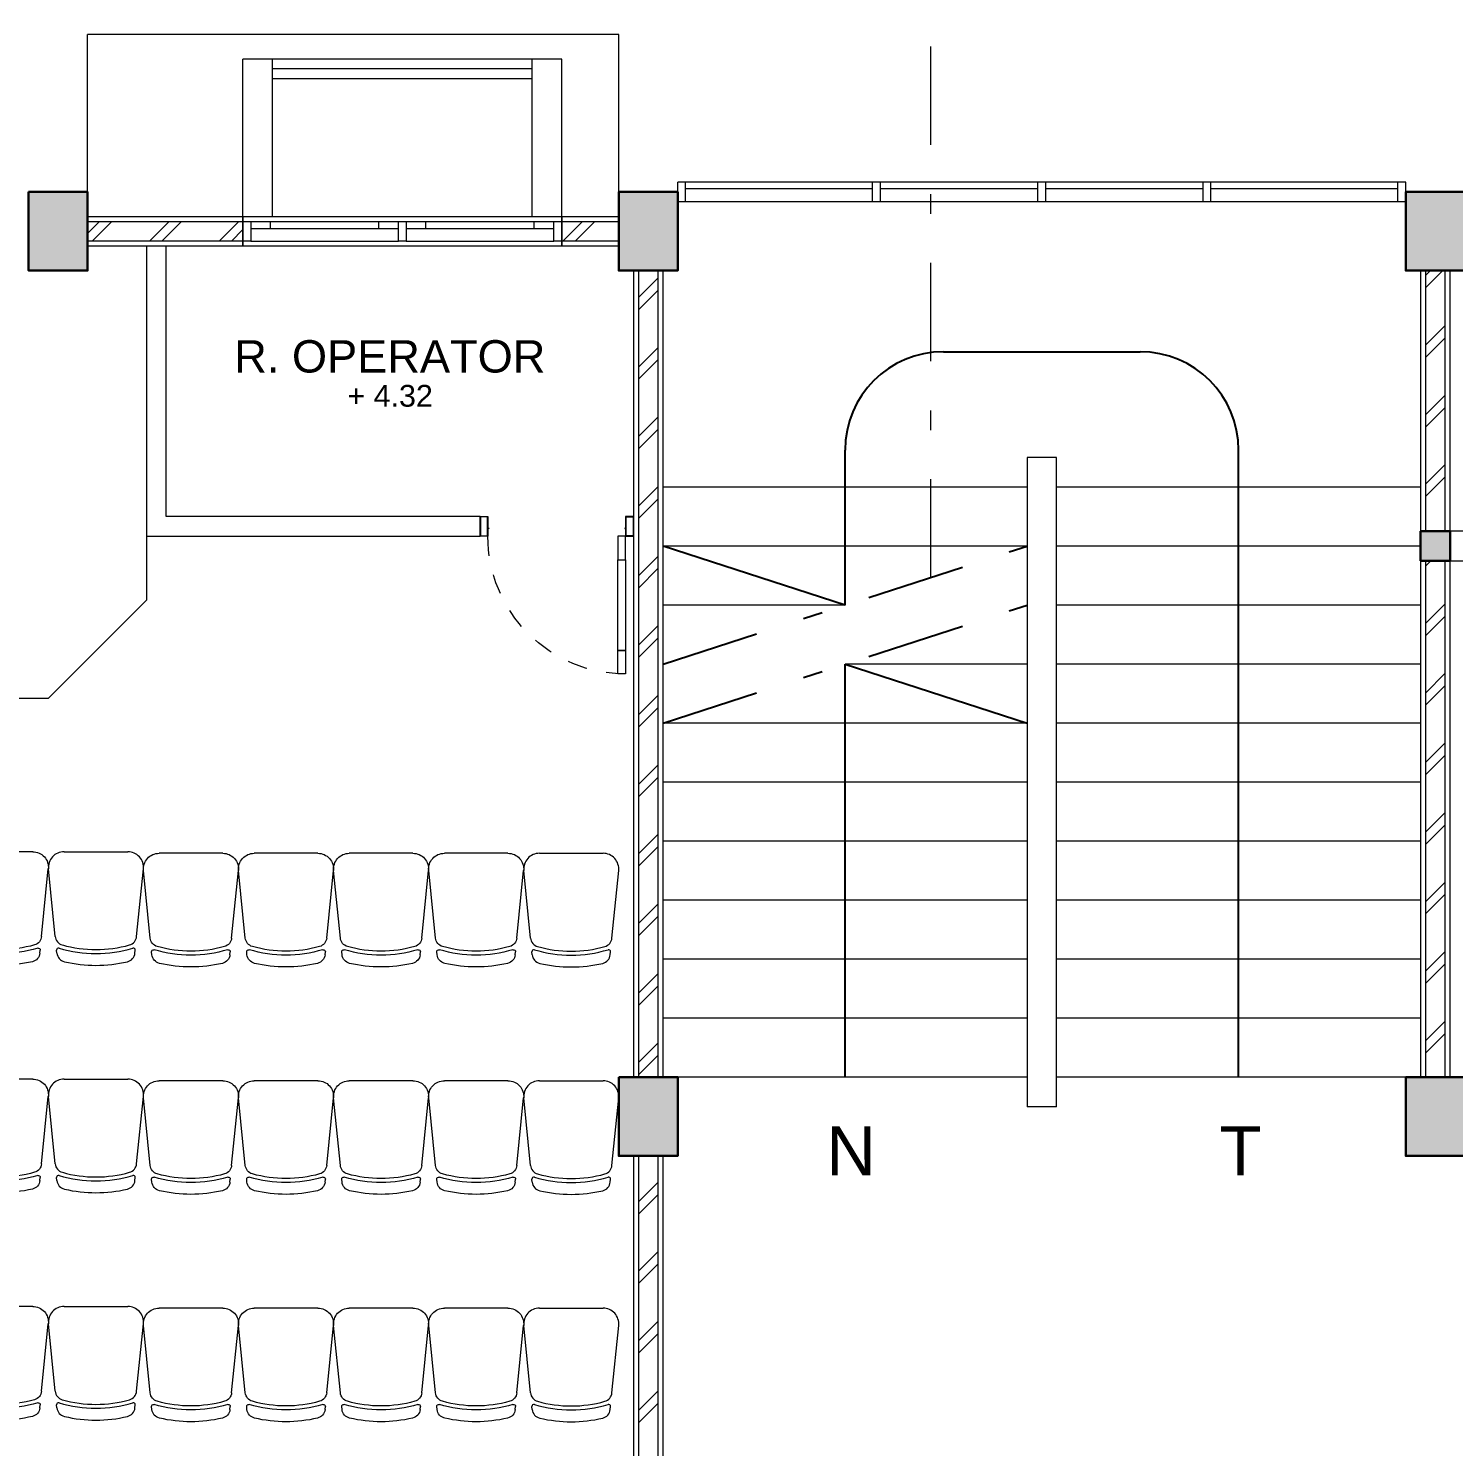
# Model space of a CAD drawing. Header units: millimetres. Extents: x -11 to 1625, y -267 to 180.
# Drawn here: x 1363.57 to 1370.81, y 158.93 to 166.14 of the extents above; entities that cross this region are included whole.
import ezdxf
from ezdxf.enums import TextEntityAlignment as Align

# ---------------------------------------------------------------- set-up
doc = ezdxf.new("R2010")
doc.units = ezdxf.units.MM
doc.linetypes.add('DASHDOT', pattern=[1, 0.5, -0.25, 0, -0.25])
doc.linetypes.add('HIDDEN', pattern=[0.375, 0.25, -0.125])
for name, color, linetype, lineweight in [('ars', 11, 'Continuous', 5), ('dinding', 5, 'Continuous', 15), ('FURNITURE', 163, 'Continuous', 5), ('KOLOM', 1, 'Continuous', 30), ('kus', 63, 'Continuous', 15), ('lan', 7, 'Continuous', 15), ('not', 7, 'Continuous', 20), ('PARTISI', 190, 'Continuous', 9), ('sol kol', 8, 'Continuous', 0), ('tem', 5, 'Continuous', 20)]:
    doc.layers.add(name, color=color, linetype=linetype, lineweight=lineweight)
doc.styles.get("Standard").update_dxf_attribs({"font": 'ARIALUNI.TTF'})
pattern_1 = [(45, (1368.22145, 152.53536), (-0.1767767, 0.1767767), []), (45, (1368.28395, 152.53536), (-0.1767767, 0.1767767), [])]

# ---------------------------------------------------------------- blocks, each defined once
blk = doc.blocks.new('P 70')
at = {"linetype": 'HIDDEN', "ltscale": 0.3}
blk.add_lwpolyline([(-0.74, 0.1, -0.414214), (-0.04, 0.8, -1.303225)], format="xyb", dxfattribs=at)
for points in [[(-0.04, 0.8), (-0.08, 0.8), (-0.08, 0.68), (-0.04, 0.68)], [(-0.04, 0.68), (-0.08, 0.68), (-0.08, 0.22), (-0.04, 0.22)], [(-0.04, 0.1), (-0.08, 0.1), (-0.08, 0.22), (-0.04, 0.22)], [(-0.7351, 0.06), (-0.74, 0.06), (-0.74, 0.0615), (-0.74, 0.1), (-0.78, 0.1), (-0.78, 0), (-0.74, 0), (-0.74, 0.0565), (-0.7351, 0.0583)], [(-0.742, 0.002), (-0.778, 0.002), (-0.778, 0.098), (-0.742, 0.098)], [(-0.0449, 0.06), (-0.04, 0.06), (-0.04, 0.0615), (-0.04, 0.1), (0, 0.1), (0, 0), (-0.04, 0), (-0.04, 0.0565), (-0.0449, 0.0583)], [(-0.038, 0.002), (-0.002, 0.002), (-0.002, 0.098), (-0.038, 0.098)]]:
    blk.add_lwpolyline(points, close=True)
blk = doc.blocks.new('K1')
at = {"layer": 'KOLOM'}
blk.add_lwpolyline([(0.2, 0.15), (-0.2, 0.15), (-0.2, -0.15), (0.2, -0.15), (0.2, 0.15)], dxfattribs=at)
blk = doc.blocks.new('KP')
at = {"layer": 'KOLOM'}
blk.add_lwpolyline([(0.075, -0.075), (-0.075, -0.075), (-0.075, 0.075), (0.075, 0.075), (0.075, -0.075)], dxfattribs=at)
blk = doc.blocks.new('NOTASI RUANG')
at = {"layer": 'not'}
for height, p in [(0.26, (-0.011, 0.3)), (0.175, (-0.009, -0.017))]:
    blk.add_attdef('RUANG', text='', height=height, dxfattribs=at).set_placement(p, align=Align.MIDDLE_CENTER)
blk = doc.blocks.new('KR 02')
for p, q in [((-0.4309, 0.2069), (-0.088, 0.2412)), ((-0.5157, 0.1984), (-0.5007, 0.1999)), ((0, 0.1616), (0, -0.1616)), ((-0.5157, -0.1984), (-0.5007, -0.1999)), ((-0.4309, -0.2069), (-0.088, -0.2412))]:
    blk.add_line(p, q)
for centre, radius, start, end in [((-0.08, 0.1616), 0.08, 0, 95.71059), ((0.127, 0), 0.7048, 166.87632, 193.12368), ((-0.5107, 0.1487), 0.05, 95.71059, 166.87632), ((0.127, 0), 0.6448, 163.13396, 196.86604), ((-0.4997, 0.19), 0.01, 343.13396, 95.71059), ((0.127, 0), 0.6248, 164.13288, 195.86712), ((-0.4259, 0.1572), 0.05, 95.71059, 164.13288), ((-0.5107, -0.1487), 0.05, 193.12368, 264.28941), ((-0.4997, -0.19), 0.01, 264.28941, 16.86604), ((-0.4259, -0.1572), 0.05, 195.86712, 264.28941), ((-0.08, -0.1616), 0.08, 264.28941, 0)]:
    blk.add_arc(centre, radius, start, end)
blk = doc.blocks.new('KURSI AULA')
at = {"xscale": -1, "rotation": 270}
for p in [(-2.8988, 7.5203), (-1.9328, 7.512), (-1.4496, 7.512), (-0.9664, 7.512), (-0.4832, 7.512), (-2.8988, 6.3646), (-1.9328, 6.3563), (-1.4496, 6.3563), (-0.9664, 6.3563), (-0.4832, 6.3563), (-2.8988, 5.2089), (-1.9328, 5.2006), (-1.4496, 5.2006), (-0.9664, 5.2006), (-0.4832, 5.2006)]:
    blk.add_blockref('KR 02', p, dxfattribs=at)
at = {"rotation": 90}
for p in [(-2.4156, 7.5203), (0, 7.512), (-2.4156, 6.3646), (0, 6.3563), (-2.4156, 5.2089), (0, 5.2006)]:
    blk.add_blockref('KR 02', p, dxfattribs=at)

msp = doc.modelspace()

# ---------------------------------------------------------------- hatches: boundary and pattern name
at = {"layer": 'ars'}
h = msp.add_hatch(dxfattribs=at)
h.set_pattern_fill('TEMBOK', color=256, scale=0.25)
h.set_pattern_definition([(45, (1361.11145, 157.03536), (-0.176777, 0.176777), []), (45, (1361.17395, 157.03536), (-0.176777, 0.176777), [])])
h.paths.add_polyline_path([(1363.871449, 165.1603587), (1364.661449, 165.1603587), (1364.661449, 165.0603587), (1363.871449, 165.0603587)])
h = msp.add_hatch(dxfattribs=at)
h.set_pattern_fill('TEMBOK', color=256, scale=0.25)
h.set_pattern_definition([(45, (1363.21145, 157.03536), (-0.176777, 0.176777), []), (45, (1363.27395, 157.03536), (-0.176777, 0.176777), [])])
h.paths.add_polyline_path([(1366.281449, 165.1603587), (1366.571449, 165.1603587), (1366.571449, 165.0603587), (1366.281449, 165.0603587)])
h = msp.add_hatch(dxfattribs=at)
h.set_pattern_fill('TEMBOK', color=256, scale=0.25)
h.set_pattern_definition(pattern_1)
h.paths.add_polyline_path([(1366.771449, 160.8103587), (1366.771449, 164.9103587), (1366.671449, 164.9103587), (1366.671449, 160.8103587)])
h = msp.add_hatch(dxfattribs=at)
h.set_pattern_fill('TEMBOK', color=256, scale=0.25)
h.set_pattern_definition(pattern_1)
h.paths.add_polyline_path([(1370.771449, 163.5853587), (1370.771449, 164.9103587), (1370.671449, 164.9103587), (1370.671449, 163.5853587)])
h = msp.add_hatch(dxfattribs=at)
h.set_pattern_fill('TEMBOK', color=256, scale=0.25)
h.set_pattern_definition(pattern_1)
h.paths.add_polyline_path([(1370.671449, 163.4353587), (1370.671449, 160.8103587), (1370.771449, 160.8103587), (1370.771449, 163.4353587)])
h = msp.add_hatch(dxfattribs=at)
h.set_pattern_fill('TEMBOK', color=256, scale=0.25)
h.set_pattern_definition(pattern_1)
h.paths.add_polyline_path([(1366.771449, 158.8103587), (1366.771449, 160.4103587), (1366.671449, 160.4103587), (1366.671449, 158.8103587)])
at = {"layer": 'sol kol'}
for points in [[(1363.571449, 165.3103587), (1363.571449, 164.9103587), (1363.871449, 164.9103587), (1363.871449, 165.3103587)], [(1366.571449, 165.3103587), (1366.571449, 164.9103587), (1366.871449, 164.9103587), (1366.871449, 165.3103587)], [(1370.571449, 165.3103587), (1370.571449, 164.9103587), (1370.871449, 164.9103587), (1370.871449, 165.3103587)], [(1370.646449, 163.5853587), (1370.796449, 163.5853587), (1370.796449, 163.4353587), (1370.646449, 163.4353587)], [(1366.571449, 160.8103587), (1366.571449, 160.4103587), (1366.871449, 160.4103587), (1366.871449, 160.8103587)], [(1370.571449, 160.8103587), (1370.571449, 160.4103587), (1370.871449, 160.4103587), (1370.871449, 160.8103587)]]:
    msp.add_hatch(color=256, dxfattribs=at).paths.add_polyline_path(points)

# ---------------------------------------------------------------- linework, layer by layer
for p, q in [((1368.221449, 164.4978587), (1369.221449, 164.4978587)), ((1367.721449, 163.2103587), (1367.721449, 163.9978587)), ((1369.721449, 160.8103587), (1369.721449, 163.9978587)), ((1367.721449, 163.2103587), (1366.796449, 163.5103587)), ((1367.721449, 160.8103587), (1367.721449, 162.9103587)), ((1367.721449, 162.9103587), (1368.646449, 162.6103587))]:
    msp.add_line(p, q)
at = {"linetype": 'DASHDOT'}
for p, q in [((1366.796449, 162.9103587), (1368.646449, 163.5103587)), ((1366.796449, 162.6103587), (1368.646449, 163.2103587))]:
    msp.add_line(p, q, dxfattribs=at)
for centre, start, end in [((1368.221449, 163.9978587), 90, 180), ((1369.221449, 163.9978587), 0, 90)]:
    msp.add_arc(centre, 0.5, start, end)
at = {"layer": 'ars'}
for points in [[(1366.131449, 165.9353587), (1364.811449, 165.9353587)], [(1366.131449, 165.8853587), (1364.811449, 165.8853587)]]:
    msp.add_lwpolyline(points, dxfattribs=at)
for points in [[(1363.871449, 165.1603587), (1364.661449, 165.1603587), (1364.661449, 165.0603587), (1363.871449, 165.0603587)], [(1366.281449, 165.1603587), (1366.571449, 165.1603587), (1366.571449, 165.0603587), (1366.281449, 165.0603587)], [(1366.771449, 160.8103587), (1366.771449, 164.9103587), (1366.671449, 164.9103587), (1366.671449, 160.8103587)], [(1370.771449, 163.5853587), (1370.771449, 164.9103587), (1370.671449, 164.9103587), (1370.671449, 163.5853587)], [(1370.671449, 163.4353587), (1370.671449, 160.8103587), (1370.771449, 160.8103587), (1370.771449, 163.4353587)], [(1366.771449, 158.8103587), (1366.771449, 160.4103587), (1366.671449, 160.4103587), (1366.671449, 158.8103587)]]:
    msp.add_lwpolyline(points, close=True, dxfattribs=at)
at = {"layer": 'dinding'}
for points in [[(1363.871449, 165.1853587), (1364.661449, 165.1853587), (1364.661449, 165.0353587), (1363.871449, 165.0353587)], [(1366.281449, 165.1853587), (1366.571449, 165.1853587), (1366.571449, 165.0353587), (1366.281449, 165.0353587)], [(1366.796449, 160.8103587), (1366.796449, 164.9103587), (1366.646449, 164.9103587), (1366.646449, 160.8103587)], [(1370.796449, 163.5853587), (1370.796449, 164.9103587), (1370.646449, 164.9103587), (1370.646449, 163.5853587)], [(1370.966449, 163.5853587), (1370.796449, 163.5853587), (1370.796449, 163.4353587), (1370.966449, 163.4353587)], [(1370.646449, 163.4353587), (1370.646449, 160.8103587), (1370.796449, 160.8103587), (1370.796449, 163.4353587)], [(1366.796449, 158.8103587), (1366.796449, 160.4103587), (1366.646449, 160.4103587), (1366.646449, 158.8103587)]]:
    msp.add_lwpolyline(points, close=True, dxfattribs=at)
at = {"layer": 'kus'}
for p, q in [((1370.571449, 165.3603587), (1366.871449, 165.3603587)), ((1366.871449, 165.2603587), (1366.871449, 165.3603587)), ((1366.911449, 165.2603587), (1366.911449, 165.3603587)), ((1367.861449, 165.2603587), (1367.861449, 165.3603587)), ((1367.901449, 165.2603587), (1367.901449, 165.3603587)), ((1368.701449, 165.2603587), (1368.701449, 165.3603587)), ((1368.741449, 165.2603587), (1368.741449, 165.3603587)), ((1369.541449, 165.2603587), (1369.541449, 165.3603587)), ((1369.581449, 165.2603587), (1369.581449, 165.3603587)), ((1370.531449, 165.2603587), (1370.531449, 165.3603587)), ((1370.571449, 165.2603587), (1370.571449, 165.3603587)), ((1367.861449, 165.3253587), (1366.911449, 165.3253587)), ((1368.701449, 165.3253587), (1367.901449, 165.3253587)), ((1369.541449, 165.3253587), (1368.741449, 165.3253587)), ((1370.531449, 165.3253587), (1369.581449, 165.3253587)), ((1370.571449, 165.2603587), (1366.871449, 165.2603587)), ((1364.701449, 165.1603587), (1365.451449, 165.1603587)), ((1364.801449, 165.1253587), (1364.801449, 165.1603587)), ((1365.351449, 165.1253587), (1365.351449, 165.1603587)), ((1365.491449, 165.1603587), (1366.241449, 165.1603587)), ((1365.591449, 165.1253587), (1365.591449, 165.1603587)), ((1366.141449, 165.1253587), (1366.141449, 165.1603587)), ((1364.701449, 165.1253587), (1365.451449, 165.1253587)), ((1364.701449, 165.0603587), (1365.451449, 165.0603587)), ((1365.491449, 165.1253587), (1366.241449, 165.1253587)), ((1365.491449, 165.0603587), (1366.241449, 165.0603587))]:
    msp.add_line(p, q, dxfattribs=at)
for points in [[(1364.661449, 165.1603587), (1364.701449, 165.1603587), (1364.701449, 165.0603587), (1364.661449, 165.0603587)], [(1365.451449, 165.1603587), (1365.491449, 165.1603587), (1365.491449, 165.0603587), (1365.451449, 165.0603587)], [(1366.241449, 165.1603587), (1366.281449, 165.1603587), (1366.281449, 165.0603587), (1366.241449, 165.0603587)]]:
    msp.add_lwpolyline(points, close=True, dxfattribs=at)
at = {"layer": 'lan'}
for p, q in [((1363.871449, 165.3103587), (1363.871449, 166.1103587)), ((1366.571449, 165.3103587), (1366.571449, 166.1103587)), ((1364.661449, 165.1853587), (1364.661449, 165.9853587)), ((1364.811449, 165.1853587), (1364.811449, 165.9853587)), ((1366.131449, 165.1853587), (1366.131449, 165.9853587)), ((1366.281449, 165.1853587), (1366.281449, 165.9853587)), ((1368.796449, 163.9603587), (1368.646449, 163.9603587)), ((1368.646449, 163.9603587), (1368.646449, 160.6603587)), ((1368.796449, 160.6603587), (1368.796449, 163.9603587)), ((1368.796449, 160.6603587), (1368.646449, 160.6603587))]:
    msp.add_line(p, q, dxfattribs=at)
for points in [[(1366.571449, 166.1103587), (1363.871449, 166.1103587)], [(1366.281449, 165.9853587), (1364.661449, 165.9853587)], [(1368.646449, 163.8103587), (1366.796449, 163.8103587)], [(1370.646449, 163.8103587), (1368.796449, 163.8103587)], [(1368.646449, 163.5103587), (1366.796449, 163.5103587)], [(1370.646449, 163.5103587), (1368.796449, 163.5103587)], [(1367.721449, 163.2103587), (1366.796449, 163.2103587)], [(1370.646449, 163.2103587), (1368.796449, 163.2103587)], [(1368.646449, 162.9103587), (1367.721449, 162.9103587)], [(1370.646449, 162.9103587), (1368.796449, 162.9103587)], [(1368.646449, 162.6103587), (1366.796449, 162.6103587)], [(1370.646449, 162.6103587), (1368.796449, 162.6103587)], [(1368.646449, 162.3103587), (1366.796449, 162.3103587)], [(1370.646449, 162.3103587), (1368.796449, 162.3103587)], [(1368.646449, 162.0103587), (1366.796449, 162.0103587)], [(1370.646449, 162.0103587), (1368.796449, 162.0103587)], [(1368.646449, 161.7103587), (1366.796449, 161.7103587)], [(1370.646449, 161.7103587), (1368.796449, 161.7103587)], [(1368.646449, 161.4103587), (1366.796449, 161.4103587)], [(1370.646449, 161.4103587), (1368.796449, 161.4103587)], [(1368.646449, 161.1103587), (1366.796449, 161.1103587)], [(1370.646449, 161.1103587), (1368.796449, 161.1103587)], [(1368.646449, 160.8103587), (1366.796449, 160.8103587)], [(1370.646449, 160.8103587), (1368.796449, 160.8103587)]]:
    msp.add_lwpolyline(points, dxfattribs=at)
msp.add_lwpolyline([(1364.661449, 165.1853587), (1366.281449, 165.1853587), (1366.281449, 165.0353587), (1364.661449, 165.0353587)], close=True, dxfattribs=at)
at = {"layer": 'not', "linetype": 'DASHDOT'}
msp.add_line((1368.1567989, 163.3497021), (1368.1567989, 167.5619553), dxfattribs=at)
at = {"layer": 'PARTISI'}
msp.add_lwpolyline([(1364.171449, 165.0353587), (1364.171449, 163.5603587), (1365.866449, 163.5603587), (1365.866449, 163.6603587), (1364.271449, 163.6603587), (1364.271449, 165.0353587)], dxfattribs=at)
at = {"layer": 'tem'}
for p, q in [((1364.171449, 163.5603587), (1364.171449, 163.2353587)), ((1363.671449, 162.7353587), (1364.171449, 163.2353587)), ((1363.671449, 162.7353587), (1360.771449, 162.7353587))]:
    msp.add_line(p, q, dxfattribs=at)

# ---------------------------------------------------------------- block references
ref = msp.add_blockref('NOTASI RUANG', (1365.4148131, 164.2851248), dxfattribs=dict(xscale=0.6323962268195373, yscale=0.6323962268195373, zscale=0.6323962268195373))
ref.add_attrib('RUANG', '+ 4.32', dxfattribs={"layer": 'not', "height": 0.11078627}).set_placement((1365.409331, 164.2742098), align=Align.MIDDLE_CENTER)
ref.add_attrib('RUANG', 'R. OPERATOR', dxfattribs={"layer": 'not', "height": 0.164317736}).set_placement((1365.4077472, 164.4747093), align=Align.MIDDLE_CENTER)
at = {"layer": 'FURNITURE'}
msp.add_blockref('KURSI AULA', (1366.329848, 154.4367876), dxfattribs=at)
at = {"layer": 'KOLOM'}
for name, p, rotation in [('K1', (1363.721449, 165.1103587), 90), ('K1', (1366.721449, 165.1103587), 90), ('K1', (1370.721449, 165.1103587), 90), ('KP', (1370.721449, 163.5103587), 180), ('K1', (1366.721449, 160.6103587), 90), ('K1', (1370.721449, 160.6103587), 90)]:
    msp.add_blockref(name, p, dxfattribs=dict(at, rotation=rotation))
at = {"layer": 'kus', "xscale": -1, "rotation": 180}
msp.add_blockref('P 70', (1366.646449, 163.6603587), dxfattribs=at)

# ---------------------------------------------------------------- texts
at = {"layer": 'not', "char_height": 0.25, "attachment_point": 1}
for s, insert in [('\\pi0.026688;N', (1367.599214, 160.5617951)), ('\\pi0.026006;T', (1369.599214, 160.5617951))]:
    msp.add_mtext_dynamic_manual_height_columns(s, width=0.25, gutter_width=12.5, heights=[0], dxfattribs=dict(at, insert=insert))

doc.saveas('drawing.dxf')
